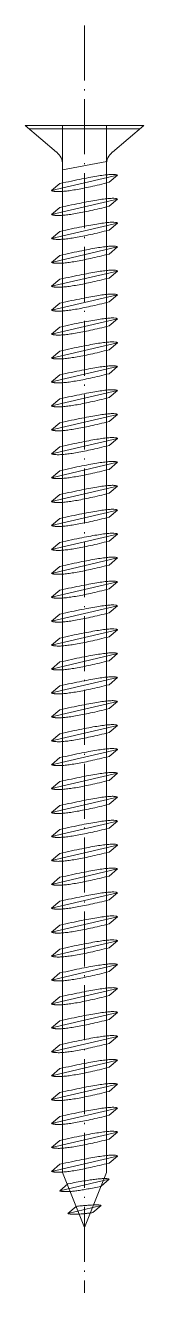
# Model space of a CAD drawing. Header units: metres. Extents: x -5 to 5, y -106 to 9.
import ezdxf

# ---------------------------------------------------------------- set-up
doc = ezdxf.new("R2010")
doc.units = ezdxf.units.M
doc.linetypes.add('MV_hartlijn_staal', pattern=[6.6, 5, -0.8, 0, -0.8])
doc.layers.add('A-DETL-GENF', color=92, linetype='Continuous', lineweight=18)

# ---------------------------------------------------------------- blocks, each defined once
blk = doc.blocks.new('28 schroeven 2D - Verzonken schroef 6_0x100mm-3429621-00_0 Basismaterialen')
at = {"layer": 'A-DETL-GENF', "linetype": 'MV_hartlijn_staal', "lineweight": 13}
blk.add_line((0, 9.1), (0, -105.9), dxfattribs=at)
at = {"layer": 'A-DETL-GENF', "lineweight": 5}
for p, q in [((-5.4, 0), (5.4, 0)), ((-2.54, -2.4), (-5.4, 0)), ((5.4, 0), (2.54, -2.4)), ((-5.04, -0.3), (5.04, -0.3)), ((-2, -4), (2.03, -3.26)), ((3, -4.5), (-3, -5.9)), ((-2, -3.55), (-2, -95)), ((2, -95), (2, -3.55)), ((2.25, -5.14), (3, -4.5)), ((-3, -5.9), (-2.25, -5.26)), ((3, -6.67), (-3, -8.07)), ((2.25, -7.31), (3, -6.67)), ((-3, -8.07), (-2.25, -7.43)), ((3, -8.84), (-3, -10.24)), ((2.25, -9.48), (3, -8.84)), ((-3, -10.24), (-2.25, -9.6)), ((3, -11.01), (-3, -12.41)), ((2.25, -11.65), (3, -11.01)), ((-3, -12.41), (-2.25, -11.77)), ((3, -13.19), (-3, -14.58)), ((2.25, -13.83), (3, -13.19)), ((-3, -14.58), (-2.25, -13.94)), ((3, -15.36), (-3, -16.75)), ((2.25, -16), (3, -15.36)), ((-3, -16.75), (-2.25, -16.11)), ((3, -17.53), (-3, -18.92)), ((-3, -18.92), (-2.25, -18.28)), ((2.25, -18.17), (3, -17.53)), ((3, -19.7), (-3, -21.09)), ((-3, -21.09), (-2.25, -20.45)), ((2.25, -20.34), (3, -19.7)), ((3, -21.87), (-3, -23.26)), ((-3, -23.26), (-2.25, -22.62)), ((2.25, -22.51), (3, -21.87)), ((3, -24.04), (-3, -25.44)), ((2.25, -24.68), (3, -24.04)), ((-3, -25.44), (-2.25, -24.8)), ((3, -26.21), (-3, -27.61)), ((2.25, -26.85), (3, -26.21)), ((-3, -27.61), (-2.25, -26.97)), ((3, -28.38), (-3, -29.78)), ((2.25, -29.02), (3, -28.38)), ((-3, -29.78), (-2.25, -29.14)), ((3, -30.55), (-3, -31.95)), ((2.25, -31.19), (3, -30.55)), ((-3, -31.95), (-2.25, -31.31)), ((3, -32.72), (-3, -34.12)), ((2.25, -33.36), (3, -32.72)), ((-3, -34.12), (-2.25, -33.48)), ((3, -34.89), (-3, -36.29)), ((-3, -36.29), (-2.25, -35.65)), ((2.25, -35.53), (3, -34.89)), ((3, -37.06), (-3, -38.46)), ((-3, -38.46), (-2.25, -37.82)), ((2.25, -37.7), (3, -37.06)), ((3, -39.23), (-3, -40.63)), ((-3, -40.63), (-2.25, -39.99)), ((2.25, -39.87), (3, -39.23)), ((3, -41.4), (-3, -42.8)), ((-3, -42.8), (-2.25, -42.16)), ((2.25, -42.04), (3, -41.4)), ((3, -43.57), (-3, -44.97)), ((2.25, -44.21), (3, -43.57)), ((-3, -44.97), (-2.25, -44.33)), ((3, -45.74), (-3, -47.14)), ((2.25, -46.38), (3, -45.74)), ((-3, -47.14), (-2.25, -46.5)), ((3, -47.91), (-3, -49.31)), ((2.25, -48.55), (3, -47.91)), ((-3, -49.31), (-2.25, -48.67)), ((3, -50.09), (-3, -51.48)), ((2.25, -50.73), (3, -50.09)), ((-3, -51.48), (-2.25, -50.84)), ((3, -52.26), (-3, -53.65)), ((2.25, -52.9), (3, -52.26)), ((-3, -53.65), (-2.25, -53.01)), ((3, -54.43), (-3, -55.82)), ((-3, -55.82), (-2.25, -55.18)), ((2.25, -55.07), (3, -54.43)), ((3, -56.6), (-3, -57.99)), ((-3, -57.99), (-2.25, -57.35)), ((2.25, -57.24), (3, -56.6)), ((3, -58.77), (-3, -60.16)), ((-3, -60.16), (-2.25, -59.52)), ((2.25, -59.41), (3, -58.77)), ((3, -60.94), (-3, -62.34)), ((2.25, -61.58), (3, -60.94)), ((-3, -62.34), (-2.25, -61.7)), ((3, -63.11), (-3, -64.51)), ((2.25, -63.75), (3, -63.11)), ((-3, -64.51), (-2.25, -63.87)), ((3, -65.28), (-3, -66.68)), ((2.25, -65.92), (3, -65.28)), ((-3, -66.68), (-2.25, -66.04)), ((3, -67.45), (-3, -68.85)), ((2.25, -68.09), (3, -67.45)), ((-3, -68.85), (-2.25, -68.21)), ((3, -69.62), (-3, -71.02)), ((2.25, -70.26), (3, -69.62)), ((-3, -71.02), (-2.25, -70.38)), ((3, -71.79), (-3, -73.19)), ((2.25, -72.43), (3, -71.79)), ((-3, -73.19), (-2.25, -72.55)), ((3, -73.96), (-3, -75.36)), ((-3, -75.36), (-2.25, -74.72)), ((2.25, -74.6), (3, -73.96)), ((3, -76.13), (-3, -77.53)), ((-3, -77.53), (-2.25, -76.89)), ((2.25, -76.77), (3, -76.13)), ((3, -78.3), (-3, -79.7)), ((-3, -79.7), (-2.25, -79.06)), ((2.25, -78.94), (3, -78.3)), ((3, -80.47), (-3, -81.87)), ((2.25, -81.11), (3, -80.47)), ((-3, -81.87), (-2.25, -81.23)), ((3, -82.64), (-3, -84.04)), ((2.25, -83.28), (3, -82.64)), ((-3, -84.04), (-2.25, -83.4)), ((3, -84.81), (-3, -86.21)), ((2.25, -85.45), (3, -84.81)), ((-3, -86.21), (-2.25, -85.57)), ((3, -86.99), (-3, -88.38)), ((2.25, -87.63), (3, -86.99)), ((-3, -88.38), (-2.25, -87.74)), ((3, -89.16), (-3, -90.55)), ((2.25, -89.8), (3, -89.16)), ((-3, -90.55), (-2.25, -89.91)), ((3, -91.33), (-3, -92.72)), ((2.25, -91.97), (3, -91.33)), ((-3, -92.72), (-2.25, -92.08)), ((3, -93.5), (-3, -94.89)), ((-3, -94.89), (-2.25, -94.25)), ((2.25, -94.14), (3, -93.5)), ((-2, -95), (0, -100)), ((0, -100), (2, -95)), ((2.26, -95.61), (-2.26, -96.66)), ((-2.26, -96.66), (-1.51, -96.02)), ((1.51, -96.25), (2.26, -95.61)), ((1.52, -98), (-1.52, -98.71)), ((-1.52, -98.71), (-0.77, -98.07)), ((0.77, -98.64), (1.52, -98))]:
    blk.add_line(p, q, dxfattribs=at)
at = {"layer": 'A-DETL-GENF'}
for p, q in [((-2, -3.55), (-2, 0)), ((2, -3.55), (2, 0))]:
    blk.add_line(p, q, dxfattribs=at)
at = {"layer": 'A-DETL-GENF', "lineweight": 5}
for centre, start, end in [((-3.5, -3.55), 360, 50), ((3.5, -3.55), 130, 180)]:
    blk.add_arc(centre, 1.5, start, end, dxfattribs=at)
for points in [[(-2.25, -5.26), (2.66, -4.17), (3, -4.5)], [(-3, -5.9), (-2.17, -6.25), (2.25, -5.14)], [(-2.25, -7.43), (2.66, -6.34), (3, -6.67)], [(-3, -8.07), (-2.17, -8.42), (2.25, -7.31)], [(-2.25, -9.6), (2.66, -8.51), (3, -8.84)], [(-3, -10.24), (-2.17, -10.59), (2.25, -9.48)], [(-2.25, -11.77), (2.66, -10.68), (3, -11.01)], [(-3, -12.41), (-2.17, -12.76), (2.25, -11.65)], [(-2.25, -13.94), (2.66, -12.85), (3, -13.19)], [(-3, -14.58), (-2.17, -14.93), (2.25, -13.83)], [(-3, -16.75), (-2.17, -17.1), (2.25, -16)], [(-2.25, -16.11), (2.66, -15.02), (3, -15.36)], [(-3, -18.92), (-2.17, -19.27), (2.25, -18.17)], [(-2.25, -18.28), (2.66, -17.19), (3, -17.53)], [(-3, -21.09), (-2.17, -21.44), (2.25, -20.34)], [(-2.25, -20.45), (2.66, -19.36), (3, -19.7)], [(-2.25, -22.62), (2.66, -21.53), (3, -21.87)], [(-3, -23.26), (-2.17, -23.61), (2.25, -22.51)], [(-2.25, -24.8), (2.66, -23.7), (3, -24.04)], [(-3, -25.44), (-2.17, -25.78), (2.25, -24.68)], [(-2.25, -26.97), (2.66, -25.87), (3, -26.21)], [(-3, -27.61), (-2.17, -27.95), (2.25, -26.85)], [(-2.25, -29.14), (2.66, -28.04), (3, -28.38)], [(-3, -29.78), (-2.17, -30.12), (2.25, -29.02)], [(-2.25, -31.31), (2.66, -30.21), (3, -30.55)], [(-3, -31.95), (-2.17, -32.29), (2.25, -31.19)], [(-2.25, -33.48), (2.66, -32.38), (3, -32.72)], [(-3, -34.12), (-2.17, -34.46), (2.25, -33.36)], [(-3, -36.29), (-2.17, -36.63), (2.25, -35.53)], [(-2.25, -35.65), (2.66, -34.55), (3, -34.89)], [(-3, -38.46), (-2.17, -38.81), (2.25, -37.7)], [(-2.25, -37.82), (2.66, -36.73), (3, -37.06)], [(-3, -40.63), (-2.17, -40.98), (2.25, -39.87)], [(-2.25, -39.99), (2.66, -38.9), (3, -39.23)], [(-2.25, -42.16), (2.66, -41.07), (3, -41.4)], [(-3, -42.8), (-2.17, -43.15), (2.25, -42.04)], [(-2.25, -44.33), (2.66, -43.24), (3, -43.57)], [(-3, -44.97), (-2.17, -45.32), (2.25, -44.21)], [(-2.25, -46.5), (2.66, -45.41), (3, -45.74)], [(-3, -47.14), (-2.17, -47.49), (2.25, -46.38)], [(-2.25, -48.67), (2.66, -47.58), (3, -47.91)], [(-3, -49.31), (-2.17, -49.66), (2.25, -48.55)], [(-2.25, -50.84), (2.66, -49.75), (3, -50.09)], [(-3, -51.48), (-2.17, -51.83), (2.25, -50.73)], [(-3, -53.65), (-2.17, -54), (2.25, -52.9)], [(-2.25, -53.01), (2.66, -51.92), (3, -52.26)], [(-3, -55.82), (-2.17, -56.17), (2.25, -55.07)], [(-2.25, -55.18), (2.66, -54.09), (3, -54.43)], [(-3, -57.99), (-2.17, -58.34), (2.25, -57.24)], [(-2.25, -57.35), (2.66, -56.26), (3, -56.6)], [(-3, -60.16), (-2.17, -60.51), (2.25, -59.41)], [(-2.25, -59.52), (2.66, -58.43), (3, -58.77)], [(-2.25, -61.7), (2.66, -60.6), (3, -60.94)], [(-3, -62.34), (-2.17, -62.68), (2.25, -61.58)], [(-2.25, -63.87), (2.66, -62.77), (3, -63.11)], [(-3, -64.51), (-2.17, -64.85), (2.25, -63.75)], [(-2.25, -66.04), (2.66, -64.94), (3, -65.28)], [(-3, -66.68), (-2.17, -67.02), (2.25, -65.92)], [(-2.25, -68.21), (2.66, -67.11), (3, -67.45)], [(-3, -68.85), (-2.17, -69.19), (2.25, -68.09)], [(-2.25, -70.38), (2.66, -69.28), (3, -69.62)], [(-3, -71.02), (-2.17, -71.36), (2.25, -70.26)], [(-3, -73.19), (-2.17, -73.53), (2.25, -72.43)], [(-2.25, -72.55), (2.66, -71.45), (3, -71.79)], [(-3, -75.36), (-2.17, -75.71), (2.25, -74.6)], [(-2.25, -74.72), (2.66, -73.63), (3, -73.96)], [(-3, -77.53), (-2.17, -77.88), (2.25, -76.77)], [(-2.25, -76.89), (2.66, -75.8), (3, -76.13)], [(-3, -79.7), (-2.17, -80.05), (2.25, -78.94)], [(-2.25, -79.06), (2.66, -77.97), (3, -78.3)], [(-2.25, -81.23), (2.66, -80.14), (3, -80.47)], [(-3, -81.87), (-2.17, -82.22), (2.25, -81.11)], [(-2.25, -83.4), (2.66, -82.31), (3, -82.64)], [(-3, -84.04), (-2.17, -84.39), (2.25, -83.28)], [(-2.25, -85.57), (2.66, -84.48), (3, -84.81)], [(-3, -86.21), (-2.17, -86.56), (2.25, -85.45)], [(-2.25, -87.74), (2.66, -86.65), (3, -86.99)], [(-3, -88.38), (-2.17, -88.73), (2.25, -87.63)], [(-2.25, -89.91), (2.66, -88.82), (3, -89.16)], [(-3, -90.55), (-2.17, -90.9), (2.25, -89.8)], [(-3, -92.72), (-2.17, -93.07), (2.25, -91.97)], [(-2.25, -92.08), (2.66, -90.99), (3, -91.33)], [(-3, -94.89), (-2.17, -95.24), (2.25, -94.14)], [(-2.25, -94.25), (2.66, -93.16), (3, -93.5)], [(-2.26, -96.66), (-1.67, -96.92), (1.51, -96.25)], [(-1.51, -96.02), (2.02, -95.36), (2.26, -95.61)], [(-1.52, -98.71), (-1.18, -98.9), (0.77, -98.64)], [(-0.77, -98.07), (1.39, -97.84), (1.52, -98)]]:
    blk.add_open_spline(points, degree=2, dxfattribs=at)

msp = doc.modelspace()

# ---------------------------------------------------------------- block references
msp.add_blockref('28 schroeven 2D - Verzonken schroef 6_0x100mm-3429621-00_0 Basismaterialen', (0, 0))

doc.saveas('drawing.dxf')
